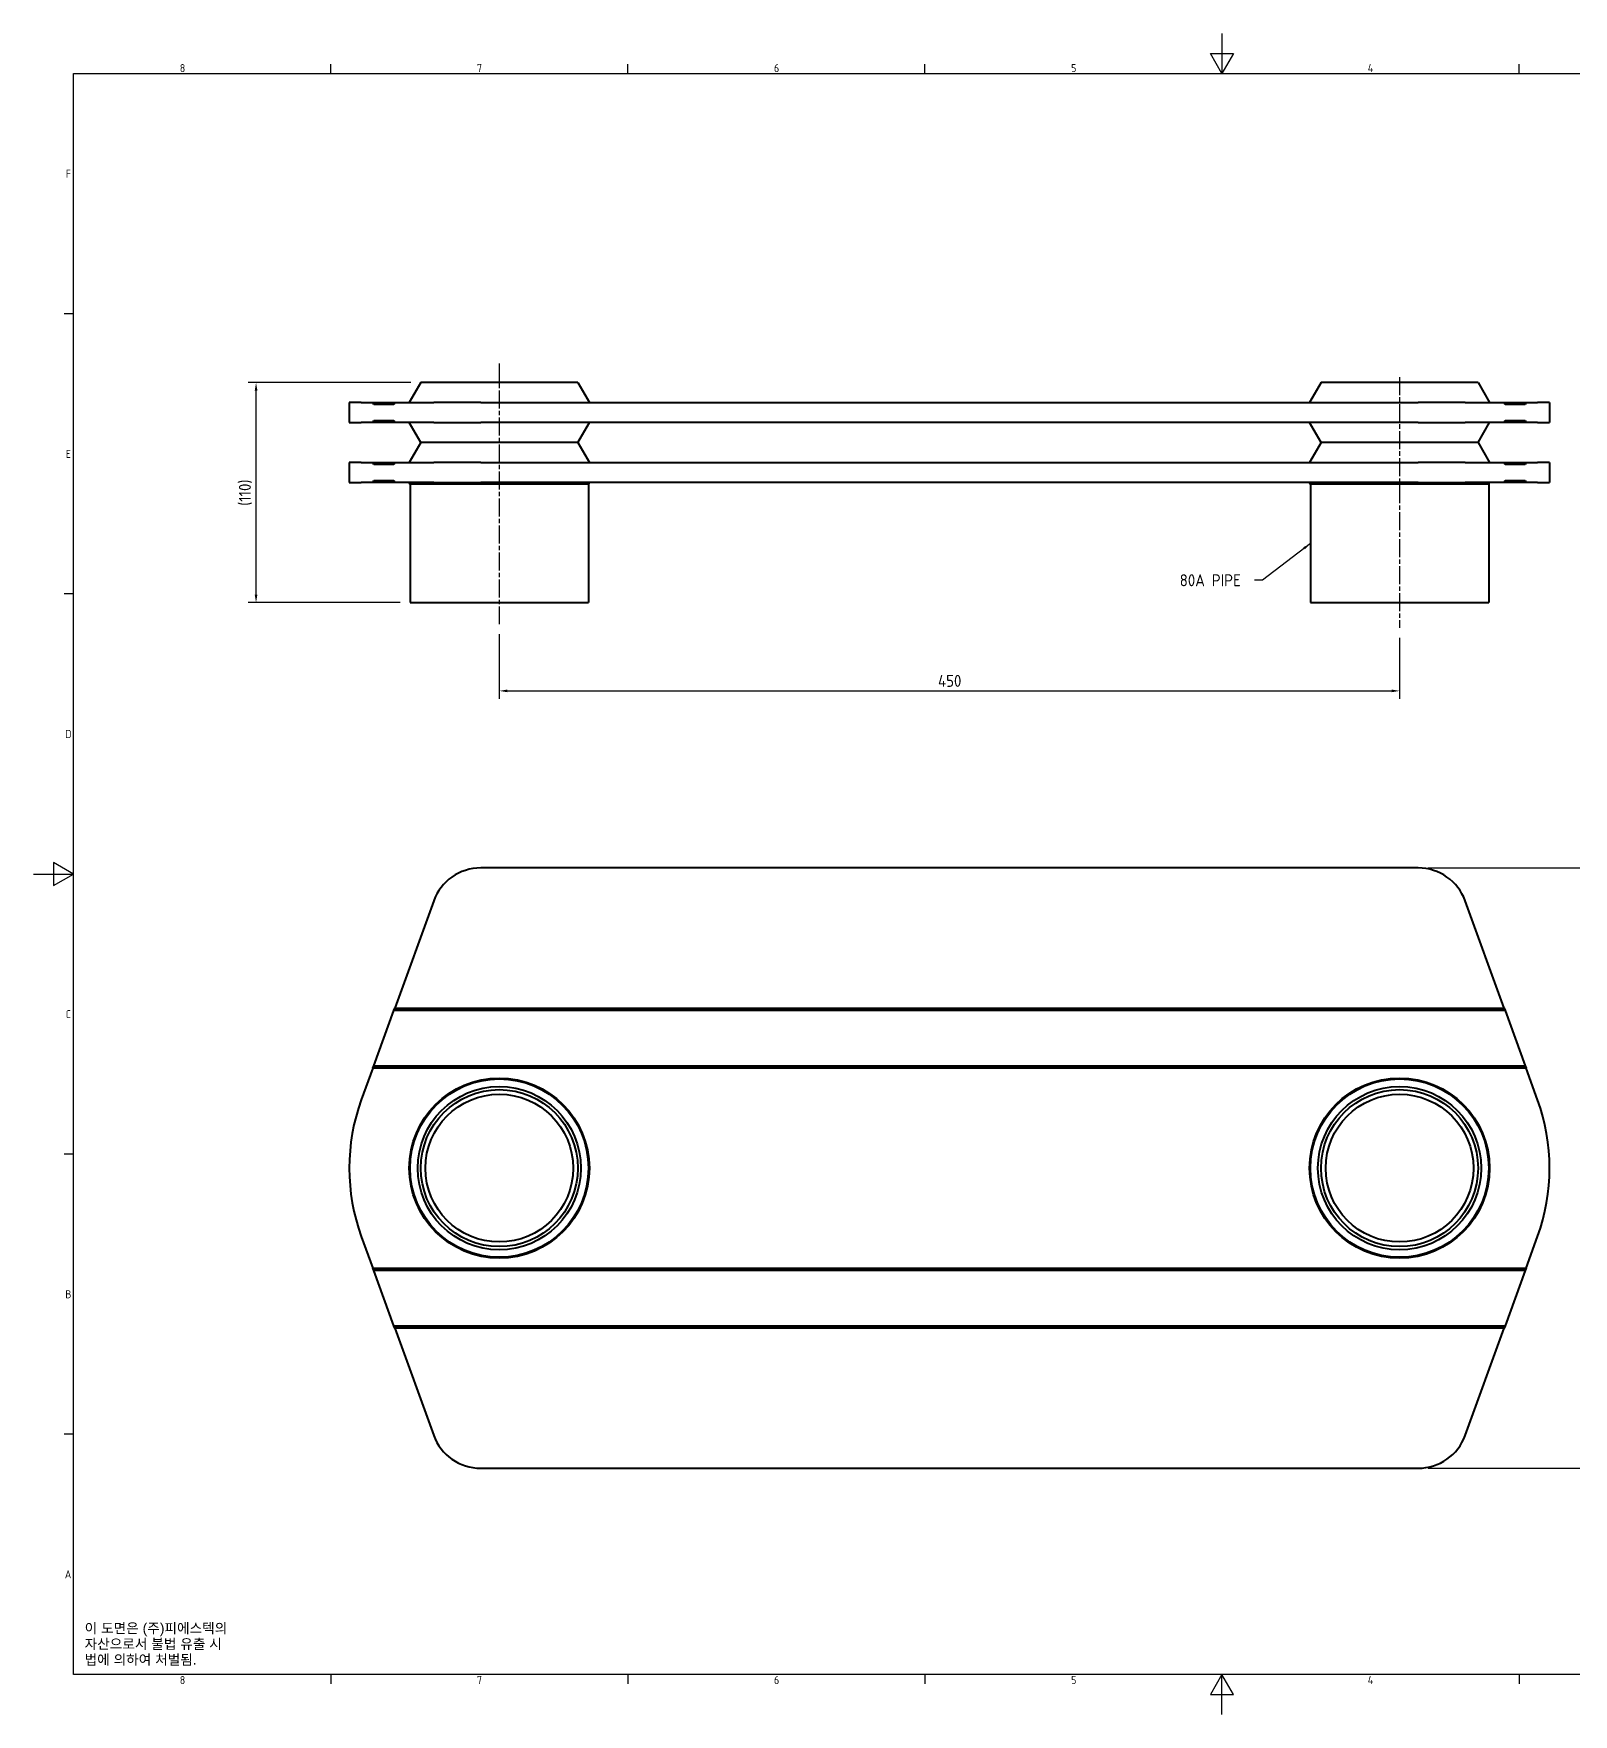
# Model space of a CAD drawing. Header units: millimetres. Extents: x 0 to 1188, y 0 to 840.
# Drawn here: x 0 to 770, y 0 to 840 of the extents above; entities that cross this region are included whole.
import ezdxf

# ---------------------------------------------------------------- set-up
doc = ezdxf.new("R2010")
doc.units = ezdxf.units.MM
doc.header["$LTSCALE"] = 2
doc.linetypes.add('CHAIN', pattern=[0.3543, 0.2362, -0.0295, 0.0591, -0.0295])
doc.layers.get('0').update_dxf_attribs({"color": 3, "lineweight": 25})
for name, color, linetype, lineweight in [('가시적인 것(ISO)', 3, 'Continuous', 40), ('경계(ISO)', 7, 'Continuous', 25), ('기호(ISO)', 5, 'Continuous', 25), ('중심선(ISO)', 1, 'Continuous', 25), ('치수(ISO)', 2, 'Continuous', 25)]:
    doc.layers.add(name, color=color, linetype=linetype, lineweight=lineweight)
doc.styles.add('문자 텍스트_PSTEK_POSCO', font='isocp.shx')
doc.styles.add('치수 텍스트_PSTEK_POSCO', font='isocp.shx')
doc.dimstyles.new('치수_PSTEK_POSCO', dxfattribs={"dimscale": 2, "dimtxt": 3, "dimasz": 2, "dimexe": 2, "dimexo": 2.5, "dimgap": 1, "dimtad": 1, "dimrnd": 1e-08, "dimdsep": 46, "dimtxsty": '치수 텍스트_PSTEK_POSCO', "dimcen": 0.09, "dimdle": 10, "dimclrd": 7, "dimclre": 7, "dimclrt": 2, "dimadec": 1, "dimazin": 2, "dimtfac": 1, "dimtmove": 0, "dimatfit": 3, "dimfxl": 0, "dimtolj": 1, "dimlwd": -1, "dimlwe": -1, "dimarcsym": 0})
doc.dimstyles.new('치수_PSTEK_POSCO$7', dxfattribs={"dimscale": 2, "dimtxt": 3, "dimasz": 2, "dimexe": 2, "dimexo": 2.5, "dimgap": 1, "dimtad": 1, "dimrnd": 1e-08, "dimdsep": 46, "dimtxsty": '치수 텍스트_PSTEK_POSCO', "dimcen": 0.09, "dimdle": 10, "dimclrd": 7, "dimclre": 7, "dimclrt": 2, "dimadec": 1, "dimazin": 2, "dimtfac": 1, "dimtmove": 0, "dimatfit": 3, "dimfxl": 0, "dimtolj": 1, "dimlwd": -1, "dimlwe": -1, "dimarcsym": 0})

# ---------------------------------------------------------------- blocks, each defined once
blk = doc.blocks.new('경계 Default Border')
at = {"layer": '경계(ISO)'}
for p, q in [((74.25, 410), (74.25, 412.4)), ((148.5, 410), (148.5, 412.4)), ((222.75, 410), (222.75, 412.4)), ((371.25, 410), (371.25, 412.4)), ((10, 350), (7.6, 350)), ((10, 280), (7.6, 280)), ((10, 140), (7.6, 140)), ((10, 70), (7.6, 70)), ((74.25, 10), (74.25, 7.6)), ((148.5, 10), (148.5, 7.6)), ((222.75, 10), (222.75, 7.6)), ((371.25, 10), (371.25, 7.6))]:
    blk.add_line(p, q, dxfattribs=at)
at = {"layer": '경계(ISO)', "flags": 128}
for points in [[(297, 420), (297, 410), (294.11, 415), (299.89, 415), (297, 410)], [(10, 10), (10, 410), (584, 410), (584, 10), (10, 10)], [(0, 210), (10, 210), (5, 212.89), (5, 207.11), (10, 210)], [(297, 0), (297, 10), (294.11, 5), (299.89, 5), (297, 10)]]:
    blk.add_lwpolyline(points, dxfattribs=at)
at = {"layer": '경계(ISO)', "color": 2, "char_height": 2, "attachment_point": 7, "style": '문자 텍스트_PSTEK_POSCO'}
for s, insert in [('8', (36.55, 410.38)), ('7', (110.8, 410.4)), ('6', (185.05, 410.38)), ('5', (259.3, 410.38)), ('4', (333.44, 410.4)), ('F', (8.03, 384)), ('E', (8.03, 313.98)), ('D', (7.92, 243.98)), ('C', (8.03, 173.98)), ('B', (7.92, 103.98)), ('A', (7.81, 34)), ('8', (36.55, 7.58)), ('7', (110.8, 7.6)), ('6', (185.05, 7.58)), ('5', (259.3, 7.58)), ('4', (333.44, 7.6))]:
    blk.add_mtext(s, dxfattribs=dict(at, insert=insert))
blk = doc.blocks.new('*D21')
at = {"layer": 'Defpoints', "color": 0, "transparency": 16777216}
for p in [(111.19, 665.62), (193.55, 665.62), (188.23, 555.62)]:
    blk.add_point(p, dxfattribs=at)
at = {"layer": '치수(ISO)', "color": 7, "transparency": 16777216}
for p, q in [((188.55, 665.62), (107.19, 665.62)), ((111.19, 559.62), (111.19, 661.62)), ((183.23, 555.62), (107.19, 555.62))]:
    blk.add_line(p, q, dxfattribs=at)
for points in [[(110.52, 661.62), (111.86, 661.62), (111.19, 665.62)], [(110.52, 559.62), (111.86, 559.62), (111.19, 555.62)]]:
    blk.add_solid(points, dxfattribs=at)
at = {"layer": '치수(ISO)', "color": 2, "transparency": 16777216, "insert": (105.89, 604.02), "char_height": 6, "attachment_point": 4, "rotation": 90, "style": '치수 텍스트_PSTEK_POSCO'}
blk.add_mtext('\\A1;(110)', dxfattribs=at)
blk = doc.blocks.new('*D22')
at = {"layer": 'Defpoints', "color": 0, "transparency": 16777216}
for p in [(692.1, 423), (692.1, 123), (812.1, 123)]:
    blk.add_point(p, dxfattribs=at)
at = {"layer": '치수(ISO)', "color": 7, "transparency": 16777216}
for p, q in [((697.1, 423), (816.1, 423)), ((812.1, 419), (812.1, 127)), ((697.1, 123), (816.1, 123))]:
    blk.add_line(p, q, dxfattribs=at)
for points in [[(811.43, 419), (812.76, 419), (812.1, 423)], [(811.43, 127), (812.76, 127), (812.1, 123)]]:
    blk.add_solid(points, dxfattribs=at)
at = {"layer": '치수(ISO)', "color": 2, "transparency": 16777216, "insert": (807.1, 267.6), "char_height": 6, "attachment_point": 4, "rotation": 90, "style": '치수 텍스트_PSTEK_POSCO'}
blk.add_mtext('\\A1;300', dxfattribs=at)
blk = doc.blocks.new('*D23')
at = {"layer": 'Defpoints', "color": 0, "transparency": 16777216}
for p in [(232.78, 544.8), (682.78, 543.1), (682.78, 511.52)]:
    blk.add_point(p, dxfattribs=at)
at = {"layer": '치수(ISO)', "color": 7, "transparency": 16777216}
for p, q in [((232.78, 539.8), (232.78, 507.52)), ((682.78, 538.1), (682.78, 507.52)), ((236.78, 511.52), (678.78, 511.52))]:
    blk.add_line(p, q, dxfattribs=at)
for points in [[(236.78, 512.18), (236.78, 510.85), (232.78, 511.52)], [(678.78, 512.18), (678.78, 510.85), (682.78, 511.52)]]:
    blk.add_solid(points, dxfattribs=at)
at = {"layer": '치수(ISO)', "color": 2, "transparency": 16777216, "insert": (452.08, 516.52), "char_height": 6, "attachment_point": 4, "style": '치수 텍스트_PSTEK_POSCO'}
blk.add_mtext('\\A1;450', dxfattribs=at)

msp = doc.modelspace()

# ---------------------------------------------------------------- linework, layer by layer
at = {"layer": '가시적인 것(ISO)'}
for p, q in [((193.553, 665.616), (187.779, 655.616)), ((272.006, 665.616), (193.553, 665.616)), ((272.006, 665.616), (277.779, 655.616)), ((643.553, 665.616), (637.779, 655.616)), ((722.006, 665.616), (643.553, 665.616)), ((722.006, 665.616), (727.779, 655.616)), ((163.81, 655.616), (157.779, 655.616)), ((157.779, 655.616), (157.779, 645.616)), ((163.81, 655.616), (169.56, 655.616)), ((169.994, 654.616), (169.56, 655.616)), ((169.56, 655.616), (180.479, 655.616)), ((180.479, 655.616), (180.045, 654.616)), ((180.479, 655.616), (199.97, 655.616)), ((223.462, 655.616), (199.97, 655.616)), ((223.462, 655.616), (692.096, 655.616)), ((715.589, 655.616), (692.096, 655.616)), ((715.589, 655.616), (735.08, 655.616)), ((735.08, 655.616), (745.999, 655.616)), ((735.513, 654.616), (735.08, 655.616)), ((745.999, 655.616), (745.565, 654.616)), ((745.999, 655.616), (751.749, 655.616)), ((757.779, 655.616), (751.749, 655.616)), ((757.779, 655.616), (757.779, 645.616)), ((180.045, 654.616), (169.994, 654.616)), ((745.565, 654.616), (735.513, 654.616)), ((157.779, 645.616), (163.81, 645.616)), ((169.56, 645.616), (163.81, 645.616)), ((169.56, 645.616), (169.994, 646.616)), ((180.479, 645.616), (169.56, 645.616)), ((169.994, 646.616), (180.045, 646.616)), ((180.045, 646.616), (180.479, 645.616)), ((199.97, 645.616), (180.479, 645.616)), ((193.553, 635.616), (187.779, 645.616)), ((199.97, 645.616), (223.462, 645.616)), ((692.096, 645.616), (223.462, 645.616)), ((272.006, 635.616), (277.779, 645.616)), ((643.553, 635.616), (637.779, 645.616)), ((692.096, 645.616), (715.589, 645.616)), ((735.08, 645.616), (715.589, 645.616)), ((722.006, 635.616), (727.779, 645.616)), ((735.08, 645.616), (735.513, 646.616)), ((745.999, 645.616), (735.08, 645.616)), ((735.513, 646.616), (745.565, 646.616)), ((745.565, 646.616), (745.999, 645.616)), ((751.749, 645.616), (745.999, 645.616)), ((751.749, 645.616), (757.779, 645.616)), ((193.553, 635.616), (187.779, 625.616)), ((272.006, 635.616), (193.553, 635.616)), ((272.006, 635.616), (277.779, 625.616)), ((643.553, 635.616), (637.779, 625.616)), ((722.006, 635.616), (643.553, 635.616)), ((722.006, 635.616), (727.779, 625.616)), ((163.81, 625.616), (157.779, 625.616)), ((157.779, 625.616), (157.779, 615.616)), ((163.81, 625.616), (169.56, 625.616)), ((169.994, 624.616), (169.56, 625.616)), ((169.56, 625.616), (180.479, 625.616)), ((180.045, 624.616), (169.994, 624.616)), ((180.479, 625.616), (180.045, 624.616)), ((180.479, 625.616), (199.97, 625.616)), ((223.462, 625.616), (199.97, 625.616)), ((223.462, 625.616), (692.096, 625.616)), ((715.589, 625.616), (692.096, 625.616)), ((715.589, 625.616), (735.08, 625.616)), ((735.08, 625.616), (745.999, 625.616)), ((735.513, 624.616), (735.08, 625.616)), ((745.565, 624.616), (735.513, 624.616)), ((745.999, 625.616), (745.565, 624.616)), ((745.999, 625.616), (751.749, 625.616)), ((757.779, 625.616), (751.749, 625.616)), ((757.779, 625.616), (757.779, 615.616)), ((157.779, 615.616), (163.81, 615.616)), ((169.56, 615.616), (163.81, 615.616)), ((169.56, 615.616), (169.994, 616.616)), ((180.479, 615.616), (169.56, 615.616)), ((169.994, 616.616), (180.045, 616.616)), ((180.045, 616.616), (180.479, 615.616)), ((199.97, 615.616), (180.479, 615.616)), ((188.229, 614.837), (187.779, 615.616)), ((277.329, 614.837), (188.229, 614.837)), ((188.229, 614.837), (188.229, 555.616)), ((199.97, 615.616), (223.462, 615.616)), ((692.096, 615.616), (223.462, 615.616)), ((277.329, 614.837), (277.779, 615.616)), ((277.329, 614.837), (277.329, 555.616)), ((638.229, 614.837), (637.779, 615.616)), ((727.329, 614.837), (638.229, 614.837)), ((638.229, 614.837), (638.229, 555.616)), ((692.096, 615.616), (715.589, 615.616)), ((735.08, 615.616), (715.589, 615.616)), ((727.329, 614.837), (727.779, 615.616)), ((727.329, 614.837), (727.329, 555.616)), ((735.08, 615.616), (735.513, 616.616)), ((745.999, 615.616), (735.08, 615.616)), ((735.513, 616.616), (745.565, 616.616)), ((745.565, 616.616), (745.999, 615.616)), ((751.749, 615.616), (745.999, 615.616)), ((751.749, 615.616), (757.779, 615.616)), ((188.229, 555.616), (277.329, 555.616)), ((638.229, 555.616), (727.329, 555.616)), ((692.096, 423.004), (223.462, 423.004)), ((199.97, 406.554), (180.479, 353.004)), ((735.08, 353.004), (715.589, 406.554)), ((180.045, 351.812), (180.479, 353.004)), ((180.479, 353.004), (735.08, 353.004)), ((735.08, 353.004), (735.513, 351.812)), ((169.994, 324.195), (180.045, 351.812)), ((735.513, 351.812), (180.045, 351.812)), ((735.513, 351.812), (745.565, 324.195)), ((169.56, 323.004), (163.81, 307.206)), ((169.56, 323.004), (169.994, 324.195)), ((745.999, 323.004), (169.56, 323.004)), ((169.994, 324.195), (745.565, 324.195)), ((745.565, 324.195), (745.999, 323.004)), ((751.749, 307.206), (745.999, 323.004)), ((163.81, 238.802), (169.56, 223.004)), ((745.999, 223.004), (751.749, 238.802)), ((169.994, 221.812), (169.56, 223.004)), ((169.56, 223.004), (745.999, 223.004)), ((180.045, 194.195), (169.994, 221.812)), ((745.565, 221.812), (169.994, 221.812)), ((745.565, 221.812), (735.513, 194.195)), ((745.999, 223.004), (745.565, 221.812)), ((180.479, 193.004), (180.045, 194.195)), ((180.045, 194.195), (735.513, 194.195)), ((735.513, 194.195), (735.08, 193.004)), ((180.479, 193.004), (199.97, 139.453)), ((735.08, 193.004), (180.479, 193.004)), ((715.589, 139.453), (735.08, 193.004)), ((223.462, 123.004), (692.096, 123.004))]:
    msp.add_line(p, q, dxfattribs=at)
for centre, radius in [((232.779, 273.004), 45), ((232.779, 273.004), 44.55), ((232.779, 273.004), 40.8), ((232.779, 273.004), 39.226), ((682.779, 273.004), 45), ((682.779, 273.004), 44.55), ((682.779, 273.004), 40.8), ((682.779, 273.004), 39.226), ((232.779, 273.004), 36.917), ((682.779, 273.004), 36.917)]:
    msp.add_circle(centre, radius, dxfattribs=at)
for centre, radius, start, end in [((223.462, 398.004), 25, 90, 160), ((692.096, 398.004), 25, 20, 90), ((257.779, 273.004), 100, 160, 200), ((657.779, 273.004), 100, 340, 20), ((223.462, 148.004), 25, 200, 270), ((692.096, 148.004), 25, 270, 340)]:
    msp.add_arc(centre, radius, start, end, dxfattribs=at)
at = {"layer": '중심선(ISO)', "linetype": 'CHAIN', "ltscale": 19.051651}
for p, q in [((232.779, 675.179), (232.779, 544.802)), ((682.779, 668.362), (682.779, 543.098))]:
    msp.add_line(p, q, dxfattribs=at)

# ---------------------------------------------------------------- block references
at = {"xscale": 2, "yscale": 2, "zscale": 2}
msp.add_blockref('경계 Default Border', (0, 0), dxfattribs=at)

# ---------------------------------------------------------------- texts
at = {"layer": '기호(ISO)', "color": 2, "insert": (572.874, 566.787), "char_height": 6, "width": 35.34208, "attachment_point": 4, "style": '치수 텍스트_PSTEK_POSCO'}
msp.add_mtext('{\\fISOCP|b0|i0;\\H6.0000;80A PIPE}', dxfattribs=at)
at = {"layer": '기호(ISO)', "color": 2, "insert": (25.51, 34.952), "char_height": 5, "width": 78.61221, "attachment_point": 4, "line_spacing_factor": 0.944221, "style": '문자 텍스트_PSTEK_POSCO'}
msp.add_mtext('{\\fArial|b0|i0;\\H5.0000;이 도면은 (주)피에스텍의\\P자산으로서 불법 유출 시 \\P법에 의하여 처벌됨.}', dxfattribs=at)

# ---------------------------------------------------------------- dimensions: what is measured, and where the dimension line sits
at = {"layer": '치수(ISO)', "color": 7}
dim = msp.add_linear_dim(base=(111.19, 665.616), p1=(188.229, 555.616), p2=(193.553, 665.616), angle=90, text='(<>)', dimstyle='치수_PSTEK_POSCO', override={"dimgap": 1, "dimdec": 2, "dimtol": 0, "dimlim": 0, "dimtp": 0, "dimtm": 0, "dimtdec": 2, "dimtofl": 0, "dimatfit": 1}, dxfattribs=at)
dim.commit()
dim.dimension.update_dxf_attribs({"geometry": '*D21', "text_midpoint": (111.19, 610.616), "dimtype": 160})
for base, p1, p2, angle, picture, middle in [((682.779, 511.517), (232.779, 544.802), (682.779, 543.098), 180, '*D23', (457.779, 511.517)), ((812.096, 123.004), (692.096, 423.004), (692.096, 123.004), 90, '*D22', (812.096, 273.004))]:
    dim = msp.add_linear_dim(base=base, p1=p1, p2=p2, angle=angle, dimstyle='치수_PSTEK_POSCO', override={"dimdec": 2, "dimtp": 0, "dimtm": 0, "dimtdec": 2, "dimtofl": 0, "dimatfit": 1}, dxfattribs=at)
    dim.commit()
    dim.dimension.update_dxf_attribs({"geometry": picture, "text_midpoint": middle, "dimtype": 160})

# ---------------------------------------------------------------- leaders
at = {"layer": '기호(ISO)', "color": 7, "annotation_type": 0, "has_hookline": 1, "hookline_direction": 1, "text_width": 33.405}
msp.add_leader([(638.229, 585.226), (614.216, 566.787), (610.216, 566.787)], dimstyle='치수_PSTEK_POSCO$7', override={"dimtad": 0}, dxfattribs=at)

doc.saveas('drawing.dxf')
